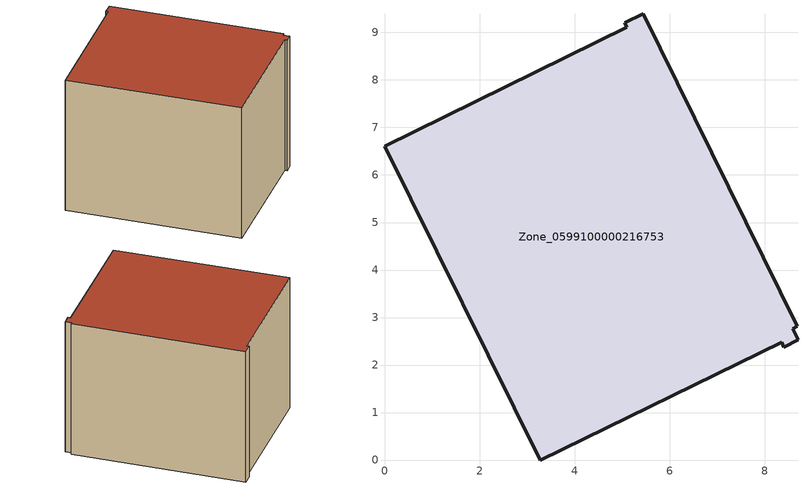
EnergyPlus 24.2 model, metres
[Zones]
Zone_0599100000216753
 floor ground (C_G): 8.36,2.48 3.28,0 0,6.6 5.1,9.11 5.06,9.2 5.45,9.39 8.68,2.82 8.59,2.77 8.7,2.53 8.4,2.38 z0
 wall outside (C_F): 8.4,2.38 8.7,2.53 8.59,2.77 8.68,2.82 5.45,9.39 5.06,9.2 5.1,9.11 0,6.6 3.28,0 8.36,2.48 8.4,2.38 z0:6.03
 roof outside (C_R): 8.7,2.53 8.59,2.77 8.68,2.82 5.45,9.39 5.06,9.2 5.1,9.11 0,6.6 3.28,0 8.36,2.48 8.4,2.38 z6.03
[BUILDING]
Pand.0599100000216753: North Axis=0; Terrain=City; Loads Convergence Tolerance Value=0.04; Temperature Convergence Tolerance Value=0.4; Solar Distribution=FullExterior; Maximum Number of Warmup Days=25; Minimum Number of Warmup Days=1
[Site:Location]
Rotterdam.The.Hague.AP_ZH_NLD Design_Conditions: Latitude=51.96; Longitude=4.45; Time Zone=1; Elevation=-4.5
[SITE:GROUNDTEMPERATURE:BUILDINGSURFACE]
18, 18, 18, 18, 18, 18, 18, 18, 18, 18, 18, 18
[MATERIAL] Thermal Absorptance=0.9; Solar Absorptance=0.7; Visible Absorptance=0.7
Name | Roughness | Thickness | Conductivity | Density | Specific Heat
G.TC.1946-1964 | MediumSmooth | 0.15 | 1 | 540 | 1210
F.TC.1946-1964 | Rough | 0.3 | 0.857143 | 1920 | 840
R.TC.1946-1964 | MediumRough | 0.2 | 0.235294 | 1500 | 1000
[CONSTRUCTION]
C_G: G.TC.1946-1964
C_F: F.TC.1946-1964
C_R: R.TC.1946-1964
[ZONE]
Zone_0599100000216753: Type=1; Multiplier=1; Ceiling Height=Autocalculate; Volume=Autocalculate; Floor Area=autocalculate; Part of Total Floor Area=Yes
[ZONEINFILTRATION:DESIGNFLOWRATE]
Infil_Zone_0599100000216753: Zone or ZoneList or Space or SpaceList=Zone_0599100000216753; Schedule=AlwaysOn; Design Flow Rate Calculation Method=Flow/Area; Flow Rate per Floor Area=0.003; Constant Term Coefficient=1; Temperature Term Coefficient=0; Velocity Term Coefficient=0; Velocity Squared Term Coefficient=0
[HVACTEMPLATE:ZONE:IDEALLOADSAIRSYSTEM]
Zone_0599100000216753: Maximum Heating Supply Air Temperature=50; Minimum Cooling Supply Air Temperature=13; Maximum Heating Supply Air Humidity Ratio=0.0156; Minimum Cooling Supply Air Humidity Ratio=0.0077; Heating Limit=NoLimit; Cooling Limit=NoLimit; Dehumidification Control Type=ConstantSensibleHeatRatio; Cooling Sensible Heat Ratio=0.7; Dehumidification Setpoint=60; Humidification Control Type=None; Humidification Setpoint=30; Outdoor Air Method=None; Outdoor Air Flow Rate per Person=0.00944; Outdoor Air Flow Rate per Zone Floor Area=0; Outdoor Air Flow Rate per Zone=0; Demand Controlled Ventilation Type=None; Outdoor Air Economizer Type=NoEconomizer; Heat Recovery Type=None; Sensible Heat Recovery Effectiveness=0.7; Latent Heat Recovery Effectiveness=0.65
[ZONECONTROL:THERMOSTAT]
ThermostatControl_Zone_0599100000216753: Zone or ZoneList=Zone_0599100000216753; Control Type Schedule=DualSetpointControlType; Control 1=Thermostat_Zone_0599100000216753; Temperature Difference Between Cutout And Setpoint=0
[THERMOSTATSETPOINT:DUALSETPOINT]
Thermostat_Zone_0599100000216753: Heating Setpoint Temperature Schedule=HeatingSetpoint_Zone_0599100000216753; Cooling Setpoint Temperature Schedule=CoolingSetpoint_Zone_0599100000216753
[SCHEDULE:COMPACT]
HeatingSetpoint_Zone_0599100000216753: Through: 12/31, For: AllDays, Until: 24:00, 21
CoolingSetpoint_Zone_0599100000216753: Through: 12/31, For: AllDays, Until: 24:00, 24
DualSetpointControlType: Through: 12/31, For: AllDays, Until: 24:00, 4
AlwaysOn: Through: 12/31, For: AllDays, Until: 24:00, 1
